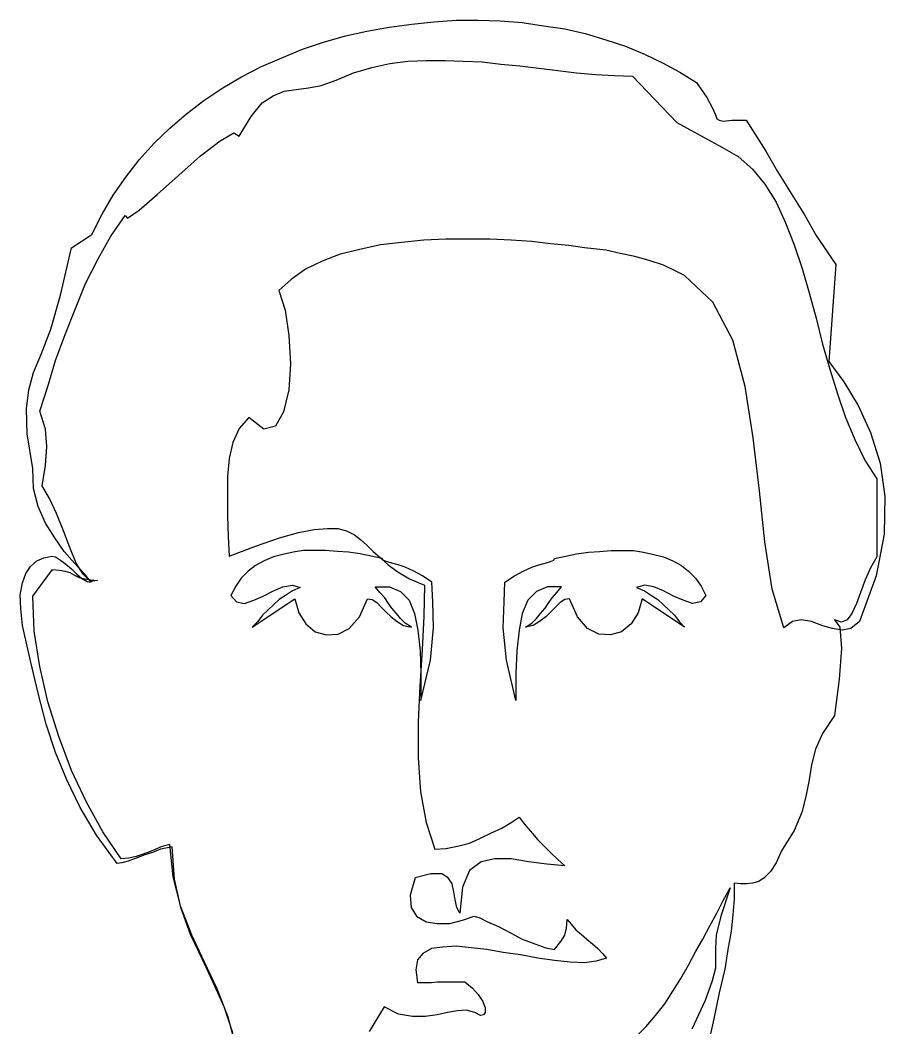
# Model space of a CAD drawing. Extents: x 3887 to 4506, y 5231 to 7083.
# Drawn here: x 4099.7 to 4318.2, y 6828.3 to 7082.9 of the extents above; entities that cross this region are included whole.
import ezdxf

# ---------------------------------------------------------------- set-up
doc = ezdxf.new("R2010")
doc.units = 0
doc.header["$LTSCALE"] = 1270
doc.header["$MEASUREMENT"] = 0
doc.layers.get('0').update_dxf_attribs({"linetype": 'CONTINUOUS'})

msp = doc.modelspace()

# ---------------------------------------------------------------- linework, layer by layer
at = {"linetype": 'CONTINUOUS'}
for p, q in [((4187.36, 7080.06), (4192.94, 7081.05)), ((4192.94, 7081.05), (4198.72, 7081.85)), ((4198.72, 7081.85), (4204.29, 7082.45)), ((4204.29, 7082.45), (4209.87, 7082.85)), ((4209.87, 7082.85), (4215.44, 7082.85)), ((4215.44, 7082.85), (4221.02, 7082.65)), ((4221.02, 7082.65), (4226.59, 7082.25)), ((4226.59, 7082.25), (4231.97, 7081.45)), ((4231.97, 7081.45), (4237.34, 7080.66)), ((4237.34, 7080.66), (4242.52, 7079.46)), ((4176.41, 7077.28), (4181.98, 7078.87)), ((4181.98, 7078.87), (4187.36, 7080.06)), ((4242.52, 7079.46), (4247.7, 7077.87)), ((4165.86, 7073.29), (4171.04, 7075.48)), ((4171.04, 7075.48), (4176.41, 7077.28)), ((4247.7, 7077.87), (4252.68, 7076.27)), ((4252.68, 7076.27), (4257.46, 7074.28)), ((4160.68, 7071.1), (4165.86, 7073.29)), ((4257.46, 7074.28), (4262.04, 7072.1)), ((4155.7, 7068.51), (4160.68, 7071.1)), ((4183.97, 7069.51), (4188.56, 7070.9)), ((4188.56, 7070.9), (4193.14, 7071.89)), ((4193.14, 7071.89), (4197.72, 7072.5)), ((4197.72, 7072.5), (4202.3, 7072.69)), ((4202.3, 7072.69), (4207.08, 7072.69)), ((4207.08, 7072.69), (4211.65, 7072.5)), ((4211.65, 7072.5), (4216.44, 7072.29)), ((4216.44, 7072.29), (4221.22, 7071.7)), ((4221.22, 7071.7), (4226, 7071.3)), ((4226, 7071.3), (4230.78, 7070.7)), ((4230.78, 7070.7), (4235.56, 7070.1)), ((4262.04, 7072.1), (4266.42, 7069.71)), ((4150.92, 7065.72), (4155.7, 7068.51)), ((4175.82, 7066.32), (4179.59, 7067.71)), ((4179.59, 7067.71), (4183.97, 7069.51)), ((4235.56, 7070.1), (4240.33, 7069.51)), ((4240.33, 7069.51), (4245.11, 7069.11)), ((4245.11, 7069.11), (4249.89, 7068.91)), ((4249.89, 7068.91), (4254.48, 7068.71)), ((4254.48, 7068.71), (4265.63, 7056.96)), ((4266.42, 7069.71), (4270.6, 7067.12)), ((4146.15, 7062.53), (4150.92, 7065.72)), ((4166.45, 7064.92), (4169.45, 7065.32)), ((4169.45, 7065.32), (4172.63, 7065.72)), ((4172.63, 7065.72), (4175.82, 7066.32)), ((4270.6, 7067.12), (4273.19, 7063.33)), ((4160.88, 7061.94), (4163.67, 7063.73)), ((4163.67, 7063.73), (4166.45, 7064.92)), ((4273.19, 7063.33), (4274.59, 7060.75)), ((4141.77, 7059.15), (4146.15, 7062.53)), ((4158.09, 7058.55), (4160.88, 7061.94)), ((4274.59, 7060.75), (4275.38, 7058.95)), ((4137.59, 7055.57), (4141.77, 7059.15)), ((4155.1, 7053.58), (4158.09, 7058.55)), ((4275.38, 7058.95), (4275.78, 7057.96)), ((4275.78, 7057.96), (4276.38, 7057.56)), ((4276.38, 7057.56), (4277.38, 7057.36)), ((4277.38, 7057.36), (4279.56, 7057.56)), ((4279.56, 7057.56), (4283.15, 7057.56)), ((4283.15, 7057.56), (4285.34, 7054.17)), ((4133.61, 7051.78), (4137.59, 7055.57)), ((4265.63, 7056.96), (4276.98, 7050.79)), ((4150.32, 7052.38), (4153.71, 7054.37)), ((4153.71, 7054.37), (4155.1, 7053.58)), ((4285.34, 7054.17), (4288.13, 7049.79)), ((4129.82, 7047.6), (4133.61, 7051.78)), ((4145.35, 7048.6), (4150.32, 7052.38)), ((4276.98, 7050.79), (4281.16, 7048.4)), ((4126.44, 7043.22), (4129.82, 7047.6)), ((4139.77, 7043.62), (4145.35, 7048.6)), ((4281.16, 7048.4), (4284.74, 7045.21)), ((4288.13, 7049.79), (4291.11, 7044.61)), ((4284.74, 7045.21), (4287.92, 7041.43)), ((4123.25, 7038.64), (4126.44, 7043.22)), ((4134.4, 7038.84), (4139.77, 7043.62)), ((4291.11, 7044.61), (4294.5, 7039.04)), ((4287.92, 7041.43), (4290.71, 7036.84)), ((4120.46, 7033.86), (4123.25, 7038.64)), ((4129.82, 7034.85), (4134.4, 7038.84)), ((4294.5, 7039.04), (4297.88, 7033.66)), ((4126.84, 7032.86), (4129.82, 7034.85)), ((4290.71, 7036.84), (4293.1, 7031.67)), ((4117.87, 7028.69), (4120.46, 7033.86)), ((4122.65, 7028.29), (4126.24, 7033.46)), ((4126.24, 7033.46), (4126.84, 7032.86)), ((4297.88, 7033.66), (4300.87, 7028.48)), ((4293.1, 7031.67), (4295.3, 7026.09)), ((4112.7, 7025.3), (4117.87, 7028.69)), ((4119.47, 7022.51), (4122.65, 7028.29)), ((4201.7, 7027.29), (4196.12, 7026.69)), ((4207.27, 7027.49), (4201.7, 7027.29)), ((4212.85, 7027.49), (4207.27, 7027.49)), ((4218.43, 7027.49), (4212.85, 7027.49)), ((4223.8, 7027.29), (4218.43, 7027.49)), ((4228.98, 7026.89), (4223.8, 7027.29)), ((4300.87, 7028.48), (4303.66, 7024.3)), ((4109.91, 7013.35), (4112.7, 7025.3)), ((4185.57, 7024.9), (4180.59, 7023.7)), ((4190.75, 7026.09), (4185.57, 7024.9)), ((4196.12, 7026.69), (4190.75, 7026.09)), ((4233.76, 7026.3), (4228.98, 7026.89)), ((4238.34, 7025.9), (4233.76, 7026.3)), ((4242.33, 7025.3), (4238.34, 7025.9)), ((4244.72, 7025.1), (4242.33, 7025.3)), ((4247.7, 7024.7), (4244.72, 7025.1)), ((4251.29, 7023.91), (4247.7, 7024.7)), ((4295.3, 7026.09), (4297.29, 7020.12)), ((4116.28, 7016.34), (4119.47, 7022.51)), ((4176.01, 7021.92), (4171.83, 7019.92)), ((4180.59, 7023.7), (4176.01, 7021.92)), ((4255.07, 7023.11), (4251.29, 7023.91)), ((4258.65, 7022.11), (4255.07, 7023.11)), ((4262.24, 7020.92), (4258.65, 7022.11)), ((4303.66, 7024.3), (4305.85, 7021.12)), ((4171.83, 7019.92), (4168.25, 7017.33)), ((4265.23, 7019.53), (4262.24, 7020.92)), ((4267.62, 7018.33), (4265.23, 7019.53)), ((4297.29, 7020.12), (4299.08, 7013.95)), ((4305.85, 7021.12), (4304.06, 6996.62)), ((4168.25, 7017.33), (4165.06, 7014.54)), ((4274.78, 7011.56), (4267.62, 7018.33)), ((4113.69, 7009.96), (4116.28, 7016.34)), ((4165.06, 7014.54), (4166.66, 7009.56)), ((4107.52, 7004.78), (4109.91, 7013.35)), ((4299.08, 7013.95), (4300.87, 7007.57)), ((4111.1, 7003.39), (4113.69, 7009.96)), ((4166.66, 7009.56), (4167.65, 7003.19)), ((4279.77, 7002), (4274.78, 7011.56)), ((4300.87, 7007.57), (4302.46, 7001.01)), ((4105.13, 6998.62), (4107.52, 7004.78)), ((4108.71, 6996.82), (4111.1, 7003.39)), ((4167.65, 7003.19), (4168.05, 6996.02)), ((4282.95, 6990.25), (4279.77, 7002)), ((4302.46, 7001.01), (4304.26, 6994.63)), ((4103.14, 6993.84), (4105.13, 6998.62)), ((4106.72, 6990.25), (4108.71, 6996.82)), ((4304.06, 6996.62), (4307.84, 6991.45)), ((4168.05, 6996.02), (4167.65, 6989.45)), ((4304.26, 6994.63), (4306.25, 6988.46)), ((4101.95, 6989.45), (4103.14, 6993.84)), ((4307.84, 6991.45), (4311.43, 6985.47)), ((4101.34, 6984.67), (4101.95, 6989.45)), ((4104.73, 6984.08), (4106.72, 6990.25)), ((4167.65, 6989.45), (4166.26, 6983.87)), ((4284.94, 6977.31), (4282.95, 6990.25)), ((4306.25, 6988.46), (4308.24, 6982.48)), ((4101.55, 6978.3), (4101.34, 6984.67)), ((4106.12, 6979.49), (4104.73, 6984.08)), ((4166.26, 6983.87), (4164.26, 6980.29)), ((4311.43, 6985.47), (4314.61, 6978.7)), ((4157.49, 6982.48), (4155.1, 6979.7)), ((4161.28, 6979.49), (4157.49, 6982.48)), ((4308.24, 6982.48), (4310.63, 6976.91)), ((4106.52, 6975.11), (4106.12, 6979.49)), ((4155.1, 6979.7), (4153.51, 6976.11)), ((4164.26, 6980.29), (4161.28, 6979.49)), ((4314.61, 6978.7), (4317, 6970.94)), ((4102.94, 6969.54), (4101.55, 6978.3)), ((4153.51, 6976.11), (4152.52, 6972.13)), ((4286.54, 6963.96), (4284.94, 6977.31)), ((4310.63, 6976.91), (4313.22, 6971.53)), ((4106.12, 6970.33), (4106.52, 6975.11)), ((4152.52, 6972.13), (4152.12, 6967.55)), ((4313.22, 6971.53), (4316.21, 6966.95)), ((4103.14, 6964.56), (4102.94, 6969.54)), ((4105.33, 6965.16), (4106.12, 6970.33)), ((4317, 6970.94), (4318.2, 6962.57)), ((4152.12, 6967.55), (4152.12, 6962.77)), ((4316.21, 6966.95), (4316.21, 6947.24)), ((4104.33, 6959.98), (4103.14, 6964.56)), ((4107.12, 6961.97), (4105.33, 6965.16)), ((4287.92, 6951.02), (4286.54, 6963.96)), ((4108.91, 6958.19), (4107.12, 6961.97)), ((4152.12, 6962.77), (4152.12, 6957.59)), ((4318.2, 6962.57), (4317.99, 6953.01)), ((4106.12, 6955.8), (4104.33, 6959.98)), ((4108.51, 6952.02), (4106.12, 6955.8)), ((4110.71, 6953.8), (4108.91, 6958.19)), ((4152.12, 6957.59), (4152.31, 6952.41)), ((4112.3, 6949.63), (4110.71, 6953.8)), ((4165.26, 6952.02), (4170.04, 6953.41)), ((4170.04, 6953.41), (4174.02, 6954.2)), ((4174.02, 6954.2), (4177.41, 6954.41)), ((4177.41, 6954.41), (4179.99, 6954.41)), ((4179.99, 6954.41), (4182.19, 6953.8)), ((4182.19, 6953.8), (4184.18, 6952.81)), ((4110.9, 6948.63), (4108.51, 6952.02)), ((4152.31, 6952.41), (4152.52, 6947.43)), ((4159.48, 6950.03), (4165.26, 6952.02)), ((4184.18, 6952.81), (4185.77, 6951.62)), ((4185.77, 6951.62), (4187.36, 6950.22)), ((4289.72, 6939.07), (4287.92, 6951.02)), ((4317.99, 6953.01), (4316, 6942.46)), ((4113.49, 6945.65), (4110.9, 6948.63)), ((4113.89, 6945.65), (4112.3, 6949.63)), ((4152.52, 6947.43), (4159.48, 6950.03)), ((4168.74, 6948.43), (4166.15, 6947.83)), ((4171.33, 6948.83), (4168.74, 6948.43)), ((4174.12, 6948.83), (4171.33, 6948.83)), ((4176.9, 6948.83), (4174.12, 6948.83)), ((4179.9, 6948.63), (4176.9, 6948.83)), ((4182.68, 6948.43), (4179.9, 6948.63)), ((4185.67, 6948.03), (4182.68, 6948.43)), ((4187.36, 6950.22), (4188.96, 6948.63)), ((4188.96, 6948.63), (4190.75, 6947.03)), ((4240.33, 6948.03), (4243.32, 6948.43)), ((4243.32, 6948.43), (4246.11, 6948.63)), ((4246.11, 6948.63), (4249.1, 6948.83)), ((4249.1, 6948.83), (4251.88, 6948.83)), ((4251.88, 6948.83), (4254.67, 6948.83)), ((4254.67, 6948.83), (4257.26, 6948.43)), ((4257.26, 6948.43), (4259.85, 6947.83)), ((4102.34, 6944.85), (4103.94, 6946.24)), ((4103.94, 6946.24), (4105.72, 6947.03)), ((4105.72, 6947.03), (4107.71, 6947.43)), ((4107.71, 6947.43), (4108.71, 6947.24)), ((4108.71, 6947.24), (4109.91, 6946.44)), ((4109.91, 6946.44), (4111.3, 6945.44)), ((4115.88, 6943.05), (4113.49, 6945.65)), ((4115.68, 6942.86), (4113.89, 6945.65)), ((4161.37, 6946.24), (4159.18, 6945.04)), ((4163.76, 6947.24), (4161.37, 6946.24)), ((4166.15, 6947.83), (4163.76, 6947.24)), ((4188.45, 6947.43), (4185.67, 6948.03)), ((4191.24, 6946.84), (4188.45, 6947.43)), ((4190.75, 6947.03), (4192.74, 6945.25)), ((4191.44, 6946.44), (4191.24, 6946.84)), ((4192.24, 6946.04), (4191.44, 6946.44)), ((4193.63, 6945.65), (4192.24, 6946.04)), ((4195.22, 6945.25), (4193.63, 6945.65)), ((4230.78, 6945.25), (4232.37, 6945.65)), ((4232.37, 6945.65), (4233.76, 6946.04)), ((4233.76, 6946.04), (4234.56, 6946.44)), ((4234.56, 6946.44), (4234.76, 6946.84)), ((4234.76, 6946.84), (4237.55, 6947.43)), ((4237.55, 6947.43), (4240.33, 6948.03)), ((4259.85, 6947.83), (4262.24, 6947.24)), ((4262.24, 6947.24), (4264.63, 6946.24)), ((4264.63, 6946.24), (4266.82, 6945.04)), ((4316.21, 6947.24), (4314.61, 6944.45)), ((4100.35, 6940.66), (4101.15, 6943.05)), ((4101.15, 6943.05), (4102.34, 6944.85)), ((4102.94, 6937.28), (4107.92, 6944.05)), ((4107.92, 6944.05), (4109.71, 6943.85)), ((4109.71, 6943.85), (4111.1, 6943.65)), ((4111.1, 6943.65), (4112.3, 6943.26)), ((4111.3, 6945.44), (4112.7, 6944.25)), ((4112.3, 6943.26), (4113.49, 6942.65)), ((4112.7, 6944.25), (4114.09, 6942.86)), ((4117.67, 6940.87), (4115.88, 6943.05)), ((4157.39, 6943.65), (4155.6, 6941.86)), ((4159.18, 6945.04), (4157.39, 6943.65)), ((4192.74, 6945.25), (4195.13, 6943.45)), ((4195.13, 6943.45), (4198.12, 6941.66)), ((4197.02, 6944.64), (4195.22, 6945.25)), ((4199.21, 6943.65), (4197.02, 6944.64)), ((4201.4, 6942.46), (4199.21, 6943.65)), ((4224.6, 6942.46), (4226.8, 6943.65)), ((4226.8, 6943.65), (4228.98, 6944.64)), ((4228.98, 6944.64), (4230.78, 6945.25)), ((4266.82, 6945.04), (4268.61, 6943.65)), ((4268.61, 6943.65), (4270.4, 6941.86)), ((4314.61, 6944.45), (4313.22, 6941.46)), ((4099.75, 6937.68), (4100.35, 6940.66)), ((4113.49, 6942.65), (4114.69, 6942.06)), ((4114.09, 6942.86), (4115.28, 6941.86)), ((4114.69, 6942.06), (4116.08, 6941.66)), ((4115.28, 6941.86), (4116.68, 6941.06)), ((4117.48, 6941.06), (4115.68, 6942.86)), ((4116.08, 6941.66), (4117.48, 6941.46)), ((4116.68, 6941.06), (4117.67, 6940.87)), ((4117.48, 6941.46), (4119.27, 6941.27)), ((4119.27, 6941.27), (4117.48, 6941.06)), ((4155.6, 6941.86), (4154.21, 6939.87)), ((4198.12, 6941.66), (4201.9, 6940.07)), ((4203.79, 6940.87), (4201.4, 6942.46)), ((4203.99, 6935.88), (4203.79, 6940.87)), ((4222.02, 6935.88), (4222.21, 6940.87)), ((4222.21, 6940.87), (4224.6, 6942.46)), ((4270.4, 6941.86), (4271.8, 6939.87)), ((4316, 6942.46), (4311.83, 6930.91)), ((4313.22, 6941.46), (4312.02, 6938.27)), ((4154.21, 6939.87), (4153.01, 6937.48)), ((4161.17, 6937.28), (4163.76, 6938.67)), ((4163.76, 6938.67), (4166.15, 6939.67)), ((4166.15, 6939.67), (4168.54, 6940.07)), ((4168.54, 6938.67), (4166.75, 6937.48)), ((4168.54, 6940.07), (4170.53, 6939.47)), ((4170.53, 6939.47), (4168.54, 6938.67)), ((4189.45, 6939.67), (4193.04, 6939.67)), ((4190.65, 6938.27), (4189.45, 6939.67)), ((4191.84, 6936.88), (4190.65, 6938.27)), ((4193.04, 6939.67), (4195.82, 6938.48)), ((4195.82, 6938.48), (4198.01, 6936.28)), ((4201.9, 6940.07), (4201.7, 6932.3)), ((4230.18, 6938.48), (4227.99, 6936.28)), ((4232.96, 6939.67), (4230.18, 6938.48)), ((4236.55, 6939.67), (4232.96, 6939.67)), ((4234.16, 6936.88), (4235.35, 6938.27)), ((4235.35, 6938.27), (4236.55, 6939.67)), ((4257.46, 6940.07), (4255.47, 6939.47)), ((4255.47, 6939.47), (4257.46, 6938.67)), ((4259.85, 6939.67), (4257.46, 6940.07)), ((4257.46, 6938.67), (4259.25, 6937.48)), ((4262.24, 6938.67), (4259.85, 6939.67)), ((4264.83, 6937.28), (4262.24, 6938.67)), ((4271.8, 6939.87), (4272.99, 6937.48)), ((4292.7, 6929.31), (4289.72, 6939.07)), ((4312.02, 6938.27), (4311.03, 6935.49)), ((4099.95, 6934.09), (4099.75, 6937.68)), ((4103.33, 6928.51), (4102.94, 6937.28)), ((4153.01, 6937.48), (4154.4, 6935.88)), ((4154.4, 6935.88), (4156.39, 6935.49)), ((4156.39, 6935.49), (4158.78, 6936.28)), ((4158.38, 6929.51), (4169.14, 6936.68)), ((4158.78, 6936.28), (4161.17, 6937.28)), ((4165.15, 6936.48), (4163.76, 6935.09)), ((4166.75, 6937.48), (4165.15, 6936.48)), ((4169.14, 6936.68), (4170.14, 6933.1)), ((4185.47, 6932.1), (4187.46, 6936.68)), ((4187.46, 6936.68), (4188.66, 6936.48)), ((4188.66, 6936.48), (4189.85, 6935.69)), ((4189.85, 6935.69), (4191.05, 6934.49)), ((4192.83, 6935.49), (4191.84, 6936.88)), ((4193.63, 6934.29), (4192.83, 6935.49)), ((4198.01, 6936.28), (4199.41, 6932.9)), ((4204.19, 6929.31), (4203.99, 6935.88)), ((4221.81, 6929.31), (4222.02, 6935.88)), ((4227.99, 6936.28), (4226.59, 6932.9)), ((4232.37, 6934.29), (4233.17, 6935.49)), ((4233.17, 6935.49), (4234.16, 6936.88)), ((4236.15, 6935.69), (4234.95, 6934.49)), ((4237.34, 6936.48), (4236.15, 6935.69)), ((4238.54, 6936.68), (4237.34, 6936.48)), ((4240.53, 6932.1), (4238.54, 6936.68)), ((4256.87, 6936.68), (4255.86, 6933.1)), ((4267.62, 6929.51), (4256.87, 6936.68)), ((4259.25, 6937.48), (4260.85, 6936.48)), ((4260.85, 6936.48), (4262.24, 6935.09)), ((4267.22, 6936.28), (4264.83, 6937.28)), ((4269.61, 6935.49), (4267.22, 6936.28)), ((4271.6, 6935.88), (4269.61, 6935.49)), ((4272.99, 6937.48), (4271.6, 6935.88)), ((4311.03, 6935.49), (4309.84, 6932.9)), ((4100.35, 6929.91), (4099.95, 6934.09)), ((4162.37, 6933.89), (4160.98, 6932.5)), ((4163.76, 6935.09), (4162.37, 6933.89)), ((4170.14, 6933.1), (4171.93, 6930.31)), ((4191.05, 6934.49), (4192.24, 6933.3)), ((4192.24, 6933.3), (4193.44, 6932.1)), ((4194.83, 6932.9), (4193.63, 6934.29)), ((4195.82, 6931.7), (4194.83, 6932.9)), ((4199.41, 6932.9), (4200.2, 6928.72)), ((4226.59, 6932.9), (4225.8, 6928.72)), ((4230.18, 6931.7), (4231.18, 6932.9)), ((4231.18, 6932.9), (4232.37, 6934.29)), ((4233.76, 6933.3), (4232.56, 6932.1)), ((4234.95, 6934.49), (4233.76, 6933.3)), ((4255.86, 6933.1), (4254.08, 6930.31)), ((4262.24, 6935.09), (4263.63, 6933.89)), ((4263.63, 6933.89), (4265.02, 6932.5)), ((4309.84, 6932.9), (4308.64, 6931.3)), ((4159.78, 6930.91), (4158.38, 6929.51)), ((4160.98, 6932.5), (4159.78, 6930.91)), ((4171.93, 6930.31), (4174.32, 6928.32)), ((4182.88, 6929.12), (4185.47, 6932.1)), ((4193.44, 6932.1), (4195.03, 6930.91)), ((4195.03, 6930.91), (4196.62, 6929.91)), ((4197.02, 6930.51), (4195.82, 6931.7)), ((4198.61, 6929.51), (4197.02, 6930.51)), ((4201.7, 6932.3), (4201.3, 6923.73)), ((4227.39, 6929.51), (4228.98, 6930.51)), ((4228.98, 6930.51), (4230.18, 6931.7)), ((4230.97, 6930.91), (4229.38, 6929.91)), ((4232.56, 6932.1), (4230.97, 6930.91)), ((4243.12, 6929.12), (4240.53, 6932.1)), ((4254.08, 6930.31), (4251.69, 6928.32)), ((4265.02, 6932.5), (4266.22, 6930.91)), ((4266.22, 6930.91), (4267.62, 6929.51)), ((4294.9, 6930.91), (4292.7, 6929.31)), ((4297.09, 6931.3), (4294.9, 6930.91)), ((4299.68, 6930.91), (4297.09, 6931.3)), ((4302.27, 6929.91), (4299.68, 6930.91)), ((4305.46, 6931.3), (4306.84, 6929.51)), ((4307.24, 6930.71), (4305.46, 6931.3)), ((4308.64, 6931.3), (4307.24, 6930.71)), ((4311.83, 6930.91), (4309.63, 6929.12)), ((4102.34, 6920.95), (4100.35, 6929.91)), ((4104.73, 6919.56), (4103.33, 6928.51)), ((4174.32, 6928.32), (4177.11, 6927.52)), ((4177.11, 6927.52), (4180.09, 6927.72)), ((4180.09, 6927.72), (4182.88, 6929.12)), ((4196.62, 6929.91), (4198.61, 6929.51)), ((4200.2, 6928.72), (4200.8, 6923.54)), ((4203.39, 6921.15), (4204.19, 6929.31)), ((4222.61, 6921.15), (4221.81, 6929.31)), ((4225.8, 6928.72), (4225.2, 6923.54)), ((4229.38, 6929.91), (4227.39, 6929.51)), ((4245.91, 6927.72), (4243.12, 6929.12)), ((4248.9, 6927.52), (4245.91, 6927.72)), ((4251.69, 6928.32), (4248.9, 6927.52)), ((4304.85, 6929.12), (4302.27, 6929.91)), ((4307.45, 6928.72), (4304.85, 6929.12)), ((4306.84, 6929.51), (4307.24, 6924.13)), ((4309.63, 6929.12), (4307.45, 6928.72)), ((4201.3, 6923.73), (4200.71, 6914.58)), ((4200.8, 6923.54), (4201, 6917.76)), ((4225.2, 6923.54), (4225, 6917.76)), ((4307.24, 6924.13), (4306.65, 6916.37)), ((4104.33, 6912.79), (4102.34, 6920.95)), ((4201, 6910.99), (4203.39, 6921.15)), ((4225, 6910.99), (4222.61, 6921.15)), ((4106.72, 6910.59), (4104.73, 6919.56)), ((4201, 6917.76), (4201, 6910.99)), ((4225, 6917.76), (4225, 6910.99)), ((4306.65, 6916.37), (4305.46, 6907.21)), ((4106.33, 6905.02), (4104.33, 6912.79)), ((4200.71, 6914.58), (4200.31, 6905.62)), ((4109.51, 6901.83), (4106.72, 6910.59)), ((4108.71, 6897.85), (4106.33, 6905.02)), ((4200.31, 6905.62), (4200.31, 6896.45)), ((4305.46, 6907.21), (4302.46, 6902.63)), ((4302.46, 6902.63), (4300.67, 6898.65)), ((4112.7, 6893.27), (4109.51, 6901.83)), ((4111.5, 6890.88), (4108.71, 6897.85)), ((4300.67, 6898.65), (4299.68, 6894.67)), ((4200.31, 6896.45), (4200.9, 6887.9)), ((4299.68, 6894.67), (4299.08, 6890.88)), ((4116.48, 6885.3), (4112.7, 6893.27)), ((4114.88, 6883.91), (4111.5, 6890.88)), ((4299.08, 6890.88), (4298.28, 6887.1)), ((4200.9, 6887.9), (4202.3, 6880.13)), ((4298.28, 6887.1), (4297.29, 6882.91)), ((4120.66, 6877.74), (4116.48, 6885.3)), ((4119.07, 6876.94), (4114.88, 6883.91)), ((4297.29, 6882.91), (4295.3, 6878.14)), ((4202.3, 6880.13), (4204.49, 6873.36)), ((4221.42, 6878.73), (4223.8, 6880.13)), ((4223.8, 6880.13), (4225.8, 6881.52)), ((4225.8, 6881.52), (4226.8, 6880.13)), ((4226.8, 6880.13), (4227.99, 6878.73)), ((4124.24, 6869.77), (4119.07, 6876.94)), ((4125.24, 6870.97), (4120.66, 6877.74)), ((4216.04, 6876.14), (4218.83, 6877.54)), ((4218.83, 6877.54), (4221.42, 6878.73)), ((4227.99, 6878.73), (4229.19, 6877.34)), ((4229.19, 6877.34), (4230.57, 6875.75)), ((4295.3, 6878.14), (4292.11, 6872.96)), ((4136.59, 6874.35), (4135.39, 6873.95)), ((4137.59, 6874.55), (4136.59, 6874.35)), ((4138.39, 6866.38), (4137.59, 6874.55)), ((4210.27, 6874.15), (4213.25, 6874.95)), ((4213.25, 6874.95), (4216.04, 6876.14)), ((4230.57, 6875.75), (4232.17, 6874.15)), ((4130.82, 6872.16), (4129.02, 6871.56)), ((4131.22, 6871.96), (4129.02, 6871.16)), ((4132.41, 6872.75), (4130.82, 6872.16)), ((4133.21, 6872.56), (4131.22, 6871.96)), ((4134.01, 6873.36), (4132.41, 6872.75)), ((4135.2, 6873.36), (4133.21, 6872.56)), ((4135.39, 6873.95), (4134.01, 6873.36)), ((4136.99, 6873.76), (4135.2, 6873.36)), ((4138.18, 6873.95), (4136.99, 6873.76)), ((4138.78, 6865.79), (4138.18, 6873.95)), ((4204.49, 6873.36), (4207.27, 6873.55)), ((4207.27, 6873.55), (4210.27, 6874.15)), ((4232.17, 6874.15), (4233.76, 6872.56)), ((4233.76, 6872.56), (4235.56, 6870.76)), ((4292.11, 6872.96), (4290.71, 6869.97)), ((4125.44, 6869.97), (4124.24, 6869.77)), ((4127.24, 6871.16), (4125.24, 6870.97)), ((4127.03, 6870.37), (4125.44, 6869.97)), ((4129.02, 6871.16), (4127.03, 6870.37)), ((4129.02, 6871.56), (4127.24, 6871.16)), ((4216.24, 6870.17), (4213.25, 6867.98)), ((4219.63, 6870.97), (4216.24, 6870.17)), ((4223.8, 6870.97), (4219.63, 6870.97)), ((4228.18, 6870.17), (4223.8, 6870.97)), ((4232.77, 6869.57), (4228.18, 6870.17)), ((4237.34, 6869.17), (4232.77, 6869.57)), ((4235.56, 6870.76), (4237.34, 6869.17)), ((4290.71, 6869.97), (4289.32, 6867.78)), ((4203.5, 6867.18), (4199.51, 6866.19)), ((4206.28, 6867.18), (4203.5, 6867.18)), ((4207.88, 6866.19), (4206.28, 6867.18)), ((4213.25, 6867.98), (4211.46, 6863.8)), ((4289.32, 6867.78), (4287.73, 6866.19)), ((4140.38, 6858.82), (4138.39, 6866.38)), ((4140.38, 6858.62), (4138.78, 6865.79)), ((4199.51, 6866.19), (4198.32, 6861.81)), ((4208.87, 6864.6), (4207.88, 6866.19)), ((4209.27, 6862.61), (4208.87, 6864.6)), ((4280.16, 6864.79), (4280.16, 6860.81)), ((4281.76, 6864.6), (4280.16, 6864.79)), ((4283.35, 6864.6), (4281.76, 6864.6)), ((4284.74, 6864.79), (4283.35, 6864.6)), ((4286.33, 6865.19), (4284.74, 6864.79)), ((4287.73, 6866.19), (4286.33, 6865.19)), ((4198.32, 6861.81), (4198.51, 6858.62)), ((4209.66, 6860.61), (4209.27, 6862.61)), ((4211.46, 6863.8), (4210.86, 6857.22)), ((4279.16, 6863.6), (4276.78, 6856.43)), ((4277.38, 6860.41), (4279.16, 6863.6)), ((4210.06, 6858.62), (4209.66, 6860.61)), ((4275.78, 6857.22), (4277.38, 6860.41)), ((4280.16, 6860.81), (4279.77, 6856.83)), ((4143.16, 6851.65), (4140.38, 6858.82)), ((4142.77, 6851.85), (4140.38, 6858.62)), ((4198.51, 6858.62), (4199.91, 6856.43)), ((4199.91, 6856.43), (4202.3, 6855.04)), ((4210.86, 6857.22), (4210.06, 6858.62)), ((4211.46, 6855.44), (4214.44, 6856.43)), ((4214.44, 6856.43), (4215.84, 6856.03)), ((4273.99, 6854.04), (4275.78, 6857.22)), ((4276.78, 6856.43), (4275.58, 6851.65)), ((4279.77, 6856.83), (4279.37, 6852.65)), ((4202.3, 6855.04), (4205.09, 6854.64)), ((4205.09, 6854.64), (4208.27, 6854.64)), ((4208.27, 6854.64), (4211.46, 6855.44)), ((4215.84, 6856.03), (4217.83, 6855.04)), ((4217.83, 6855.04), (4220.62, 6853.84)), ((4220.62, 6853.84), (4223.61, 6852.25)), ((4237.74, 6853.44), (4237.95, 6855.63)), ((4237.95, 6855.63), (4238.94, 6854.44)), ((4238.94, 6854.44), (4240.13, 6853.05)), ((4272.2, 6850.65), (4273.99, 6854.04)), ((4145.75, 6845.68), (4142.77, 6851.85)), ((4146.34, 6844.88), (4143.16, 6851.65)), ((4223.61, 6852.25), (4226.59, 6850.65)), ((4236.35, 6850.06), (4237.34, 6851.65)), ((4237.34, 6851.65), (4237.74, 6853.44)), ((4240.13, 6853.05), (4241.53, 6851.85)), ((4241.53, 6851.85), (4242.92, 6850.65)), ((4275.58, 6851.65), (4275.38, 6848.26)), ((4279.37, 6852.65), (4278.57, 6848.07)), ((4209.87, 6848.86), (4206.48, 6848.66)), ((4213.65, 6848.46), (4209.87, 6848.86)), ((4226.59, 6850.65), (4229.78, 6849.46)), ((4229.78, 6849.46), (4232.56, 6848.46)), ((4234.76, 6848.07), (4236.35, 6850.06)), ((4242.92, 6850.65), (4244.32, 6849.46)), ((4244.32, 6849.46), (4245.71, 6848.26)), ((4270.4, 6847.47), (4272.2, 6850.65)), ((4201.51, 6847.07), (4200.11, 6845.47)), ((4203.69, 6848.26), (4201.51, 6847.07)), ((4206.48, 6848.66), (4203.69, 6848.26)), ((4217.63, 6848.07), (4213.65, 6848.46)), ((4221.81, 6847.27), (4217.63, 6848.07)), ((4226.19, 6846.67), (4221.81, 6847.27)), ((4230.57, 6845.87), (4226.19, 6846.67)), ((4232.56, 6848.46), (4234.76, 6848.07)), ((4245.71, 6848.26), (4246.91, 6847.07)), ((4246.91, 6847.07), (4247.9, 6845.87)), ((4268.61, 6844.08), (4270.4, 6847.47)), ((4275.38, 6848.26), (4275.38, 6845.87)), ((4278.57, 6848.07), (4277.78, 6843.08)), ((4148.53, 6839.7), (4145.75, 6845.68)), ((4149.53, 6838.11), (4146.34, 6844.88)), ((4200.11, 6845.47), (4199.71, 6842.89)), ((4234.76, 6845.28), (4230.57, 6845.87)), ((4238.74, 6844.88), (4234.76, 6845.28)), ((4242.33, 6844.68), (4238.74, 6844.88)), ((4245.31, 6845.07), (4242.33, 6844.68)), ((4247.9, 6845.87), (4245.31, 6845.07)), ((4266.62, 6840.69), (4268.61, 6844.08)), ((4275.38, 6845.87), (4275.38, 6843.29)), ((4199.71, 6842.89), (4200.11, 6839.7)), ((4275.38, 6843.29), (4274.59, 6840.1)), ((4277.78, 6843.08), (4276.38, 6837.11)), ((4151.32, 6833.53), (4148.53, 6839.7)), ((4200.11, 6839.7), (4201.11, 6839.7)), ((4201.11, 6839.7), (4202.3, 6839.7)), ((4202.3, 6839.7), (4203.69, 6839.7)), ((4203.69, 6839.7), (4205.09, 6839.9)), ((4205.09, 6839.9), (4206.68, 6839.9)), ((4206.68, 6839.9), (4208.27, 6839.9)), ((4208.27, 6839.9), (4210.06, 6839.9)), ((4210.06, 6839.9), (4212.05, 6839.9)), ((4212.05, 6839.9), (4214.05, 6838.31)), ((4264.63, 6837.51), (4266.62, 6840.69)), ((4274.59, 6840.1), (4272.79, 6835.12)), ((4152.31, 6830.94), (4149.53, 6838.11)), ((4214.05, 6838.31), (4215.44, 6836.71)), ((4215.44, 6836.71), (4216.64, 6834.93)), ((4262.63, 6834.32), (4264.63, 6837.51)), ((4276.38, 6837.11), (4274.99, 6830.55)), ((4153.51, 6826.96), (4151.32, 6833.53)), ((4191.74, 6833.53), (4187.96, 6827.36)), ((4195.33, 6831.74), (4191.74, 6833.53)), ((4216.64, 6834.93), (4217.23, 6833.33)), ((4260.24, 6831.34), (4262.63, 6834.32)), ((4272.79, 6835.12), (4269.41, 6827.95)), ((4154.3, 6823.37), (4152.31, 6830.94)), ((4198.91, 6831.14), (4195.33, 6831.74)), ((4202.1, 6831.14), (4198.91, 6831.14)), ((4205.09, 6831.54), (4202.1, 6831.14)), ((4207.67, 6832.14), (4205.09, 6831.54)), ((4210.27, 6832.54), (4207.67, 6832.14)), ((4212.45, 6832.73), (4210.27, 6832.54)), ((4214.65, 6832.14), (4212.45, 6832.73)), ((4216.04, 6831.34), (4214.65, 6832.14)), ((4216.84, 6831.54), (4216.04, 6831.34)), ((4217.23, 6832.14), (4216.84, 6831.54)), ((4217.23, 6833.33), (4217.23, 6832.14)), ((4257.86, 6828.55), (4260.24, 6831.34)), ((4255.27, 6825.96), (4257.86, 6828.55)), ((4274.99, 6830.55), (4273.19, 6822.57))]:
    msp.add_line(p, q, dxfattribs=at)

doc.saveas('drawing.dxf')
